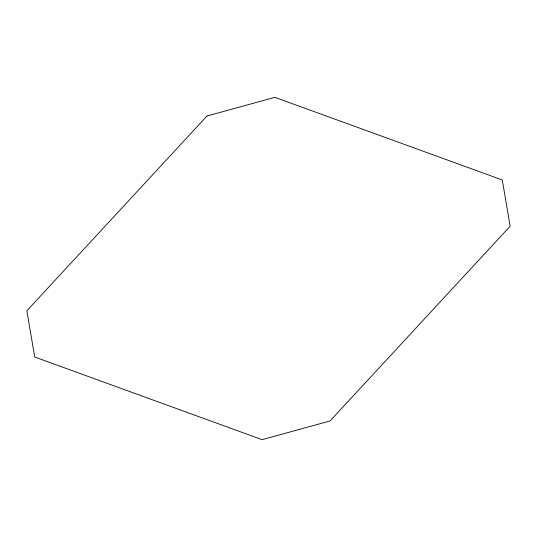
<?xml version="1.0" encoding="UTF-8"?>
<svg xmlns="http://www.w3.org/2000/svg" width="537" height="537" viewBox="0 0 537 537"><rect width="100%" height="100%" fill="white"/><g stroke="black" fill="none" stroke-linecap="round" stroke-linejoin="round"><path stroke-width="0.81" d="M206.973 116.026L26.85 310.789L34.724 357.024L262.11 439.662L330.027 420.974L510.15 226.211L502.276 179.976L274.89 97.338L206.973 116.026"/></g></svg>
